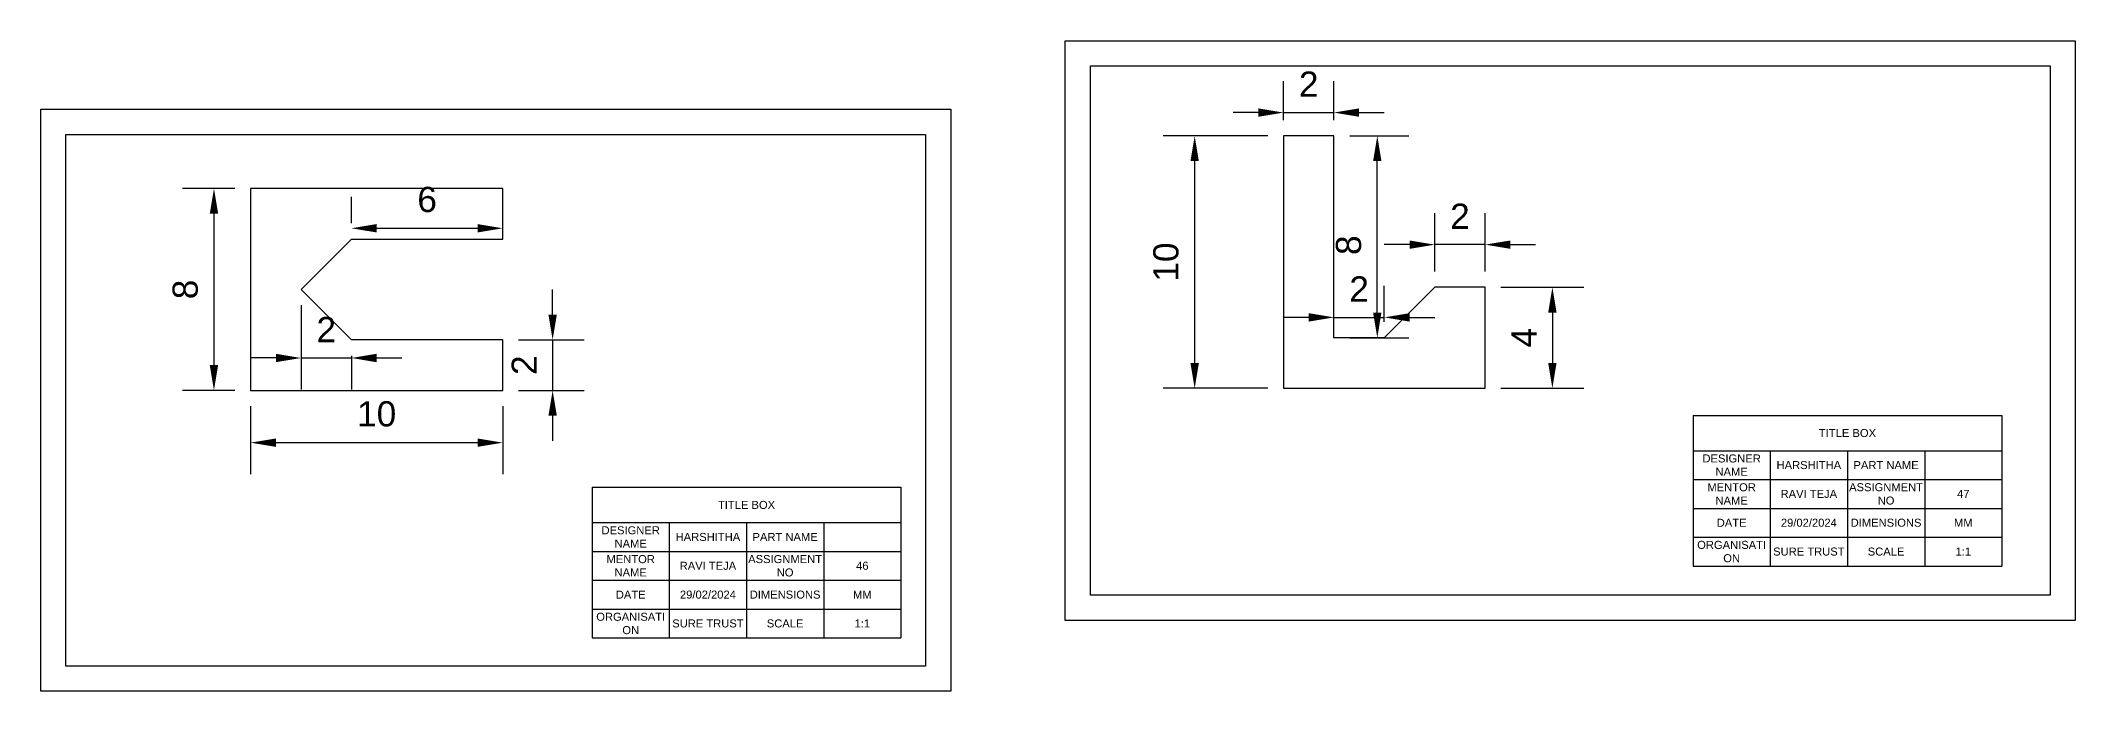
# Model space of a CAD drawing. Header units: millimetres. Extents: x 1 to 354, y -13 to 15.
# Drawn here: x 272.9 to 353.7, y -11.3 to 14.5 of the extents above; entities that cross this region are included whole.
import ezdxf

# ---------------------------------------------------------------- set-up
doc = ezdxf.new("R2010")
doc.units = ezdxf.units.MM
doc.styles.get("Standard").update_dxf_attribs({"font": 'arial.ttf'})
doc.dimstyles.new('ISO-25', dxfattribs={"dimtxt": 1, "dimasz": 1, "dimexe": 1.25, "dimexo": 0.625, "dimtad": 1, "dimtxsty": 'Standard', "dimcen": 2.5, "dimadec": 0, "dimazin": 0, "dimtfac": 1, "dimtmove": 0, "dimatfit": 3, "dimfxl": 1, "dimarcsym": 0})

# ---------------------------------------------------------------- blocks, each defined once
blk = doc.blocks.new('*D1')
at = {"color": 0, "lineweight": -2, "transparency": 16777216}
for p, q in [((322.246, 11.354), (322.246, 12.904)), ((324.246, 11.354), (324.246, 12.904)), ((321.246, 11.654), (320.246, 11.654)), ((322.246, 11.654), (324.246, 11.654)), ((325.246, 11.654), (326.246, 11.654))]:
    blk.add_line(p, q, dxfattribs=at)
at = {"color": 0, "transparency": 16777216}
for points in [[(321.246, 11.82), (321.246, 11.487), (322.246, 11.654)], [(325.246, 11.82), (325.246, 11.487), (324.246, 11.654)]]:
    blk.add_solid(points, dxfattribs=at)
at = {"layer": 'Defpoints', "color": 0, "transparency": 16777216}
for p in [(324.246, 11.654), (322.246, 10.729), (324.246, 10.729)]:
    blk.add_point(p, dxfattribs=at)
at = {"color": 0, "transparency": 16777216, "insert": (323.246, 12.781), "char_height": 1, "attachment_point": 5}
blk.add_mtext('2', dxfattribs=at)
blk = doc.blocks.new('*D2')
at = {"color": 0, "lineweight": -2, "transparency": 16777216}
for p, q in [((328.246, 5.354), (328.246, 7.669)), ((330.246, 5.354), (330.246, 7.669)), ((327.246, 6.419), (326.246, 6.419)), ((330.246, 6.419), (328.246, 6.419)), ((331.246, 6.419), (332.246, 6.419))]:
    blk.add_line(p, q, dxfattribs=at)
at = {"color": 0, "transparency": 16777216}
for points in [[(327.246, 6.585), (327.246, 6.252), (328.246, 6.419)], [(331.246, 6.585), (331.246, 6.252), (330.246, 6.419)]]:
    blk.add_solid(points, dxfattribs=at)
at = {"layer": 'Defpoints', "color": 0, "transparency": 16777216}
for p in [(328.246, 6.419), (328.246, 4.729), (330.246, 4.729)]:
    blk.add_point(p, dxfattribs=at)
at = {"color": 0, "transparency": 16777216, "insert": (329.246, 7.546), "char_height": 1, "attachment_point": 5}
blk.add_mtext('2', dxfattribs=at)
blk = doc.blocks.new('*D3')
at = {"color": 0, "lineweight": -2, "transparency": 16777216}
for p, q in [((330.871, 4.729), (334.162, 4.729)), ((332.912, 3.729), (332.912, 1.729)), ((330.871, 0.729), (334.162, 0.729))]:
    blk.add_line(p, q, dxfattribs=at)
at = {"color": 0, "transparency": 16777216}
for points in [[(332.745, 3.729), (333.079, 3.729), (332.912, 4.729)], [(332.745, 1.729), (333.079, 1.729), (332.912, 0.729)]]:
    blk.add_solid(points, dxfattribs=at)
at = {"layer": 'Defpoints', "color": 0, "transparency": 16777216}
for p in [(330.246, 4.729), (330.246, 0.729), (332.912, 0.729)]:
    blk.add_point(p, dxfattribs=at)
at = {"color": 0, "transparency": 16777216, "insert": (331.787, 2.729), "char_height": 1, "attachment_point": 5, "rotation": 90}
blk.add_mtext('4', dxfattribs=at)
blk = doc.blocks.new('*D4')
at = {"color": 0, "lineweight": -2, "transparency": 16777216}
for p, q in [((324.246, 3.354), (324.246, 4.786)), ((326.246, 3.354), (326.246, 4.786)), ((323.246, 3.536), (322.246, 3.536)), ((324.246, 3.536), (326.246, 3.536)), ((327.246, 3.536), (328.246, 3.536))]:
    blk.add_line(p, q, dxfattribs=at)
at = {"color": 0, "transparency": 16777216}
for points in [[(323.246, 3.703), (323.246, 3.369), (324.246, 3.536)], [(327.246, 3.703), (327.246, 3.369), (326.246, 3.536)]]:
    blk.add_solid(points, dxfattribs=at)
at = {"layer": 'Defpoints', "color": 0, "transparency": 16777216}
for p in [(326.246, 3.536), (324.246, 2.729), (326.246, 2.729)]:
    blk.add_point(p, dxfattribs=at)
at = {"color": 0, "transparency": 16777216, "insert": (325.246, 4.663), "char_height": 1, "attachment_point": 5}
blk.add_mtext('2', dxfattribs=at)
blk = doc.blocks.new('*D5')
at = {"color": 0, "lineweight": -2, "transparency": 16777216}
for p, q in [((324.871, 10.729), (327.217, 10.729)), ((325.967, 3.729), (325.967, 9.729)), ((324.871, 2.729), (327.217, 2.729))]:
    blk.add_line(p, q, dxfattribs=at)
at = {"color": 0, "transparency": 16777216}
for points in [[(325.8, 9.729), (326.133, 9.729), (325.967, 10.729)], [(325.8, 3.729), (326.133, 3.729), (325.967, 2.729)]]:
    blk.add_solid(points, dxfattribs=at)
at = {"layer": 'Defpoints', "color": 0, "transparency": 16777216}
for p in [(324.246, 10.729), (325.967, 10.729), (324.246, 2.729)]:
    blk.add_point(p, dxfattribs=at)
at = {"color": 0, "transparency": 16777216, "insert": (324.831, 6.399), "char_height": 1, "attachment_point": 5, "rotation": 90}
blk.add_mtext('8', dxfattribs=at)
blk = doc.blocks.new('*D6')
at = {"color": 0, "lineweight": -2, "transparency": 16777216}
for p, q in [((321.621, 10.729), (317.472, 10.729)), ((318.722, 9.729), (318.722, 1.729)), ((321.621, 0.729), (317.472, 0.729))]:
    blk.add_line(p, q, dxfattribs=at)
at = {"color": 0, "transparency": 16777216}
for points in [[(318.555, 9.729), (318.889, 9.729), (318.722, 10.729)], [(318.555, 1.729), (318.889, 1.729), (318.722, 0.729)]]:
    blk.add_solid(points, dxfattribs=at)
at = {"layer": 'Defpoints', "color": 0, "transparency": 16777216}
for p in [(322.246, 10.729), (318.722, 0.729), (322.246, 0.729)]:
    blk.add_point(p, dxfattribs=at)
at = {"color": 0, "transparency": 16777216, "insert": (317.586, 5.729), "char_height": 1, "attachment_point": 5, "rotation": 90}
blk.add_mtext('10', dxfattribs=at)
blk = doc.blocks.new('*D7')
at = {"color": 0, "lineweight": -2, "transparency": 16777216}
for p, q in [((281.274, 0.018), (281.274, -2.679)), ((291.274, 0.018), (291.274, -2.679)), ((282.274, -1.429), (290.274, -1.429))]:
    blk.add_line(p, q, dxfattribs=at)
at = {"color": 0, "transparency": 16777216}
for points in [[(282.274, -1.262), (282.274, -1.596), (281.274, -1.429)], [(290.274, -1.262), (290.274, -1.596), (291.274, -1.429)]]:
    blk.add_solid(points, dxfattribs=at)
at = {"layer": 'Defpoints', "color": 0, "transparency": 16777216}
for p in [(281.274, 0.643), (291.274, 0.643), (291.274, -1.429)]:
    blk.add_point(p, dxfattribs=at)
at = {"color": 0, "transparency": 16777216, "insert": (286.274, -0.293), "char_height": 1, "attachment_point": 5}
blk.add_mtext('10', dxfattribs=at)
blk = doc.blocks.new('*D8')
at = {"color": 0, "lineweight": -2, "transparency": 16777216}
for p, q in [((293.254, 3.643), (293.254, 4.643)), ((291.899, 2.643), (294.504, 2.643)), ((293.254, 2.643), (293.254, 0.643)), ((291.899, 0.643), (294.504, 0.643)), ((293.254, -0.357), (293.254, -1.357))]:
    blk.add_line(p, q, dxfattribs=at)
at = {"color": 0, "transparency": 16777216}
for points in [[(293.088, 3.643), (293.421, 3.643), (293.254, 2.643)], [(293.088, -0.357), (293.421, -0.357), (293.254, 0.643)]]:
    blk.add_solid(points, dxfattribs=at)
at = {"layer": 'Defpoints', "color": 0, "transparency": 16777216}
for p in [(291.274, 2.643), (291.274, 0.643), (293.254, 0.643)]:
    blk.add_point(p, dxfattribs=at)
at = {"color": 0, "transparency": 16777216, "insert": (292.127, 1.643), "char_height": 1, "attachment_point": 5, "rotation": 90}
blk.add_mtext('2', dxfattribs=at)
blk = doc.blocks.new('*D9')
at = {"color": 0, "lineweight": -2, "transparency": 16777216}
for p, q in [((283.274, 4.018), (283.274, 0.677)), ((282.274, 1.927), (281.274, 1.927)), ((283.274, 1.927), (285.274, 1.927)), ((285.274, 2.018), (285.274, 0.677)), ((286.274, 1.927), (287.274, 1.927))]:
    blk.add_line(p, q, dxfattribs=at)
at = {"color": 0, "transparency": 16777216}
for points in [[(282.274, 2.094), (282.274, 1.76), (283.274, 1.927)], [(286.274, 2.094), (286.274, 1.76), (285.274, 1.927)]]:
    blk.add_solid(points, dxfattribs=at)
at = {"layer": 'Defpoints', "color": 0, "transparency": 16777216}
for p in [(283.274, 4.643), (285.274, 2.643), (285.274, 1.927)]:
    blk.add_point(p, dxfattribs=at)
at = {"color": 0, "transparency": 16777216, "insert": (284.274, 3.054), "char_height": 1, "attachment_point": 5}
blk.add_mtext('2', dxfattribs=at)
blk = doc.blocks.new('*D10')
at = {"color": 0, "lineweight": -2, "transparency": 16777216}
for p, q in [((280.649, 8.643), (278.569, 8.643)), ((279.819, 7.643), (279.819, 1.643)), ((280.649, 0.643), (278.569, 0.643))]:
    blk.add_line(p, q, dxfattribs=at)
at = {"color": 0, "transparency": 16777216}
for points in [[(279.652, 7.643), (279.986, 7.643), (279.819, 8.643)], [(279.652, 1.643), (279.986, 1.643), (279.819, 0.643)]]:
    blk.add_solid(points, dxfattribs=at)
at = {"layer": 'Defpoints', "color": 0, "transparency": 16777216}
for p in [(281.274, 8.643), (279.819, 0.643), (281.274, 0.643)]:
    blk.add_point(p, dxfattribs=at)
at = {"color": 0, "transparency": 16777216, "insert": (278.683, 4.643), "char_height": 1, "attachment_point": 5, "rotation": 90}
blk.add_mtext('8', dxfattribs=at)
blk = doc.blocks.new('*D11')
at = {"color": 0, "lineweight": -2, "transparency": 16777216}
for p, q in [((285.274, 7.268), (285.274, 8.318)), ((291.274, 7.268), (291.274, 8.318)), ((286.274, 7.068), (290.274, 7.068))]:
    blk.add_line(p, q, dxfattribs=at)
at = {"color": 0, "transparency": 16777216}
for points in [[(286.274, 7.235), (286.274, 6.902), (285.274, 7.068)], [(290.274, 7.235), (290.274, 6.902), (291.274, 7.068)]]:
    blk.add_solid(points, dxfattribs=at)
at = {"layer": 'Defpoints', "color": 0, "transparency": 16777216}
for p in [(285.274, 6.643), (291.274, 7.068), (291.274, 6.643)]:
    blk.add_point(p, dxfattribs=at)
at = {"color": 0, "transparency": 16777216, "insert": (288.274, 8.204), "char_height": 1, "attachment_point": 5}
blk.add_mtext('6', dxfattribs=at)
blk = doc.blocks.new('*T58')
at = {"color": 0, "linetype": 'ByBlock', "lineweight": -2, "transparency": 16777216}
for p, q in [((0, 0), (12.251, 0)), ((0, 0), (0, -5.968)), ((12.251, 0), (12.251, -5.968)), ((0, -1.397), (12.251, -1.397)), ((3.063, -1.397), (3.063, -5.968)), ((6.126, -1.397), (6.126, -5.968)), ((9.189, -1.397), (9.189, -5.968)), ((0, -2.54), (12.251, -2.54)), ((0, -3.682), (12.251, -3.682)), ((0, -4.825), (12.251, -4.825)), ((0, -5.968), (12.251, -5.968))]:
    blk.add_line(p, q, dxfattribs=at)
blk = doc.blocks.new('*T59')
at = {"color": 0, "linetype": 'ByBlock', "lineweight": -2, "transparency": 16777216}
for p, q in [((0, 0), (12.251, 0)), ((0, 0), (0, -5.968)), ((12.251, 0), (12.251, -5.968)), ((0, -1.397), (12.251, -1.397)), ((3.063, -1.397), (3.063, -5.968)), ((6.126, -1.397), (6.126, -5.968)), ((9.189, -1.397), (9.189, -5.968)), ((0, -2.54), (12.251, -2.54)), ((0, -3.682), (12.251, -3.682)), ((0, -4.825), (12.251, -4.825)), ((0, -5.968), (12.251, -5.968))]:
    blk.add_line(p, q, dxfattribs=at)

msp = doc.modelspace()

# ---------------------------------------------------------------- linework, layer by layer
for p, q in [((324.246, 10.729), (322.246, 10.729)), ((322.246, 10.729), (322.246, 10.729)), ((322.246, 10.729), (322.246, 0.729)), ((324.246, 2.729), (324.246, 10.729)), ((291.274, 8.643), (281.274, 8.643)), ((281.274, 8.643), (281.274, 0.643)), ((291.274, 6.643), (291.274, 8.643)), ((283.274, 4.643), (285.274, 6.643)), ((285.274, 6.643), (291.274, 6.643)), ((285.274, 2.643), (283.274, 4.643)), ((328.246, 4.729), (326.246, 2.729)), ((330.246, 4.729), (328.246, 4.729)), ((330.246, 0.729), (330.246, 4.729)), ((291.274, 2.643), (285.274, 2.643)), ((291.274, 0.643), (291.274, 2.643)), ((326.246, 2.729), (324.246, 2.729)), ((281.274, 0.643), (291.274, 0.643)), ((322.246, 0.729), (330.246, 0.729))]:
    msp.add_line(p, q)
for points in [[(313.584, 14.502), (353.656, 14.502), (353.656, -8.474), (313.584, -8.474)], [(314.584, 13.502), (352.656, 13.502), (352.656, -7.474), (314.584, -7.474)], [(272.946, 11.783), (309.051, 11.783), (309.051, -11.283), (272.946, -11.283)], [(273.946, 10.783), (308.051, 10.783), (308.051, -10.283), (273.946, -10.283)]]:
    msp.add_lwpolyline(points, close=True)

# ---------------------------------------------------------------- block references
for name, p in [('*T59', (338.492, -0.35)), ('*T58', (294.819, -3.199))]:
    msp.add_blockref(name, p)

# ---------------------------------------------------------------- texts
at = {"attachment_point": 5}
for s, width, insert, char_height in [('TITLE BOX', 12.25141, (344.618, -1.049), 0.3174), ('DESIGNER NAME', 3.06285, (340.023, -2.319), 0.31744), ('HARSHITHA', 3.06285, (343.086, -2.319), 0.3174), ('PART NAME', 3.06285, (346.149, -2.319), 0.3174), ('MENTOR NAME', 3.06285, (340.023, -3.461), 0.31744), ('ASSIGNMENT NO', 3.06285, (346.149, -3.461), 0.31744), ('TITLE BOX', 12.25141, (300.945, -3.898), 0.3174), ('RAVI TEJA', 3.06285, (343.086, -3.461), 0.3174), ('47', 3.06285, (349.212, -3.461), 0.3174), ('DESIGNER NAME', 3.06285, (296.351, -5.167), 0.31744), ('DATE', 3.06285, (340.023, -4.604), 0.3174), ('29/02/2024', 3.06285, (343.086, -4.604), 0.3174), ('DIMENSIONS', 3.06285, (346.149, -4.604), 0.3174), ('MM', 3.06285, (349.212, -4.604), 0.3174), ('HARSHITHA', 3.06285, (299.414, -5.167), 0.3174), ('PART NAME', 3.06285, (302.476, -5.167), 0.3174), ('ORGANISATI\\PON', 3.06285, (340.023, -5.747), 0.3174), ('SURE TRUST', 3.06285, (343.086, -5.747), 0.3174), ('SCALE', 3.06285, (346.149, -5.747), 0.3174), ('1:1', 3.06285, (349.212, -5.747), 0.3174), ('MENTOR NAME', 3.06285, (296.351, -6.31), 0.31744), ('RAVI TEJA', 3.06285, (299.414, -6.31), 0.3174), ('ASSIGNMENT NO', 3.06285, (302.476, -6.31), 0.31744), ('46', 3.06285, (305.539, -6.31), 0.3174), ('DATE', 3.06285, (296.351, -7.453), 0.3174), ('29/02/2024', 3.06285, (299.414, -7.453), 0.3174), ('DIMENSIONS', 3.06285, (302.476, -7.453), 0.3174), ('MM', 3.06285, (305.539, -7.453), 0.3174), ('ORGANISATI\\PON', 3.06285, (296.351, -8.596), 0.3174), ('SURE TRUST', 3.06285, (299.414, -8.596), 0.3174), ('SCALE', 3.06285, (302.476, -8.596), 0.3174), ('1:1', 3.06285, (305.539, -8.596), 0.3174)]:
    msp.add_mtext_dynamic_manual_height_columns(s, width=width, gutter_width=1.587, heights=[0], dxfattribs=dict(at, insert=insert, char_height=char_height))

# ---------------------------------------------------------------- dimensions: what is measured, and where the dimension line sits
for base, p1, p2, picture, middle in [((324.246, 11.654), (322.246, 10.729), (324.246, 10.729), '*D1', (323.246, 12.781)), ((291.274, 7.068), (285.274, 6.643), (291.274, 6.643), '*D11', (288.274, 8.204)), ((328.246, 6.419), (330.246, 4.729), (328.246, 4.729), '*D2', (329.246, 7.546)), ((285.274, 1.927), (283.274, 4.643), (285.274, 2.643), '*D9', (284.274, 3.054)), ((291.274, -1.429), (281.274, 0.643), (291.274, 0.643), '*D7', (286.274, -0.293))]:
    dim = msp.add_linear_dim(base=base, p1=p1, p2=p2, dimstyle='ISO-25')
    dim.commit()
    dim.dimension.update_dxf_attribs({"geometry": picture, "text_midpoint": middle})
for base, p1, p2, picture, middle in [((318.722, 0.729), (322.246, 10.729), (322.246, 0.729), '*D6', (317.586, 5.729)), ((279.819, 0.643), (281.274, 8.643), (281.274, 0.643), '*D10', (278.683, 4.643)), ((293.254, 0.643), (291.274, 2.643), (291.274, 0.643), '*D8', (292.127, 1.643)), ((332.912, 0.729), (330.246, 4.729), (330.246, 0.729), '*D3', (331.787, 2.729))]:
    dim = msp.add_linear_dim(base=base, p1=p1, p2=p2, angle=90, dimstyle='ISO-25')
    dim.commit()
    dim.dimension.update_dxf_attribs({"geometry": picture, "text_midpoint": middle})
dim = msp.add_linear_dim(base=(325.967, 10.729), p1=(324.246, 2.729), p2=(324.246, 10.729), angle=90, dimstyle='ISO-25')
dim.commit()
dim.dimension.update_dxf_attribs({"geometry": '*D5', "text_midpoint": (325.967, 6.399), "dimtype": 160})
dim = msp.add_linear_dim(base=(326.246, 3.536), p1=(324.246, 2.729), p2=(326.246, 2.729), dimstyle='ISO-25')
dim.commit()
dim.dimension.update_dxf_attribs({"geometry": '*D4', "text_midpoint": (325.246, 3.536), "dimtype": 160})

doc.saveas('drawing.dxf')
